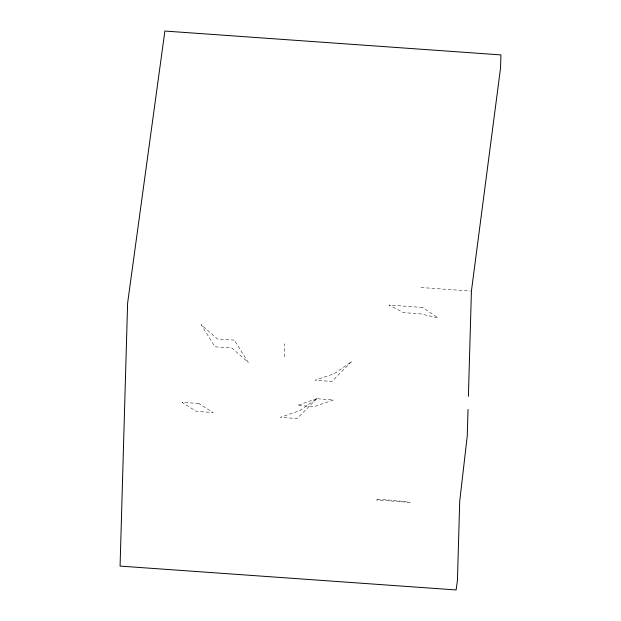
<?xml version="1.0" encoding="UTF-8"?>
<svg xmlns="http://www.w3.org/2000/svg" width="621" height="621" viewBox="0 0 621 621"><rect width="100%" height="100%" fill="white"/><g stroke="black" fill="none" stroke-linecap="round" stroke-linejoin="round"><path stroke-width="0.47" stroke-dasharray="3.1 2.33" d="M284.333 356.881L284.705 343.731M421.007 287.515L470.485 291.032M351.54 361.655L331.862 381.449L315.064 380.254L334.362 373.617L351.54 361.655M316.803 398.721L297.125 418.523L280.327 417.328L299.625 410.683L316.803 398.721L333.609 399.916L314.304 406.561L297.506 405.366L316.803 398.721M378.018 499.268L376.497 499.967L410.101 502.35L394.816 500.456L378.018 499.268M422.552 307.449L388.948 305.066L403.456 312.627L420.254 313.822L438.092 317.882L422.552 307.449M234.303 340.153L217.497 338.957L201.072 324.612L215.006 346.797L231.804 347.993L248.229 362.338L234.303 340.153M198.813 403.526L182.015 402.33L196.314 411.366L213.119 412.554L198.813 403.526"/><path stroke-width="0.93" d="M468.024 409.456L467.271 435.763L459.703 501.388L457.444 580.293L456.117 589.95L120.078 566.096L127.615 303.064L164.883 31.05L500.922 54.904L500.542 68.062L471.417 291.094L468.397 396.307"/></g></svg>
